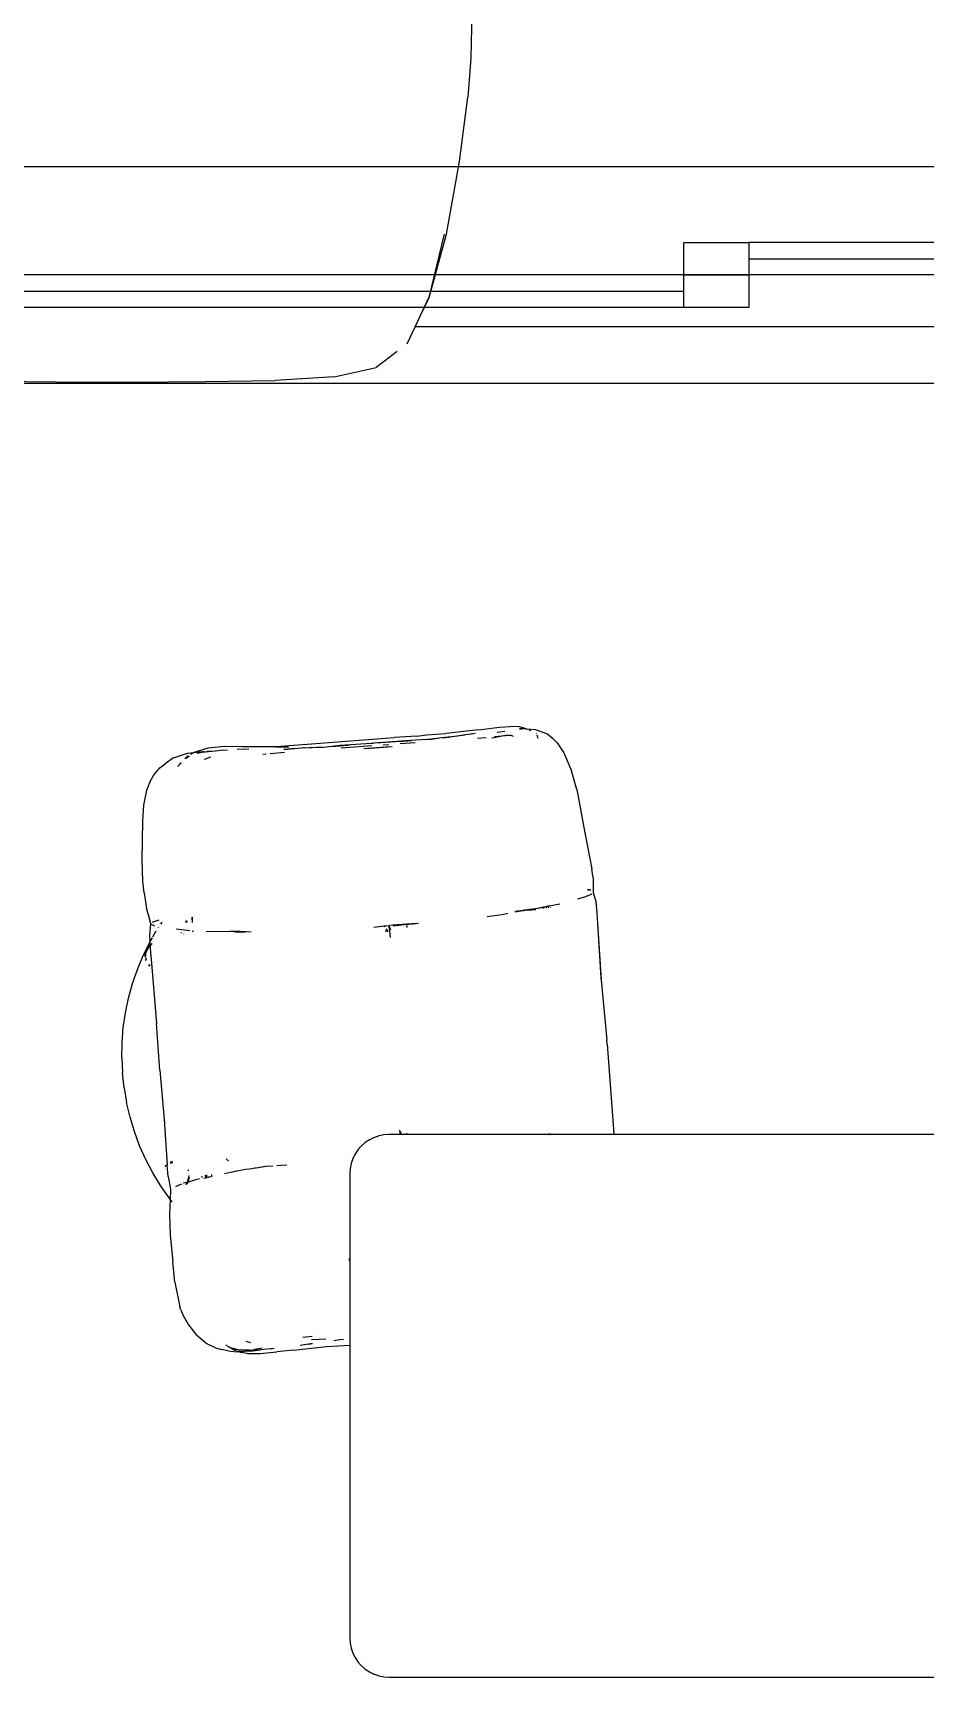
# Model space of a CAD drawing. Header units: millimetres. Extents: x -41292 to 298682, y -22072 to 33155.
# Drawn here: x 30918 to 31739, y -13362 to -11846 of the extents above; entities that cross this region are included whole.
import ezdxf

# ---------------------------------------------------------------- set-up
doc = ezdxf.new("R2010")
doc.units = ezdxf.units.MM
doc.layers.add('창호', color=4, linetype='Continuous')
doc.layers.add('틀', color=8, linetype='Continuous')

# ---------------------------------------------------------------- blocks, each defined once
blk = doc.blocks.new('rmfnasesx')
for p, q in [((58785.9, 3718.2), (58784.4, 3642.8)), ((58784.4, 3642.8), (58781.6, 3606.8)), ((58773.9, 3547.5), (58781.6, 3606.8)), ((58761.9, 3480.7), (58773.9, 3547.5)), ((58759.8, 3480.7), (58745.7, 3422.4)), ((58746.1, 3422.4), (58761.9, 3480.7)), ((58737.7, 3405.1), (58746.1, 3422.4)), ((58737.7, 3405.1), (58745.7, 3422.4)), ((58725.8, 3379.7), (58733.1, 3395.3)), ((58733.1, 3395.3), (58737.7, 3405.1)), ((60869.6, 3395.3), (58733.1, 3395.3)), ((58716.5, 3372.6), (58697.3, 3357.6)), ((58658.5, 3349.2), (58604.2, 3345.7)), ((58658.5, 3349.2), (58697.3, 3357.6)), ((58402.2, 3344.3), (58337, 3344.8)), ((58402.2, 3344.3), (58471.3, 3344.3)), ((58471.3, 3344.3), (58540, 3344.9)), ((58540, 3344.9), (58604.2, 3345.7)), ((58605.4, 3008.4), (58713.7, 3016.9)), ((58734.6, 3018.1), (58713.7, 3016.9)), ((58734.6, 3018.1), (58743.4, 3019.3)), ((58743.1, 3014.8), (58757.7, 3016.8)), ((58743.4, 3019.3), (58761.3, 3020.5)), ((58748.1, 3015.3), (58751.8, 3015.7)), ((58748.1, 3015.3), (58750.4, 3015.7)), ((58750.4, 3015.7), (58754.3, 3016.2)), ((58757.7, 3016.8), (58766.6, 3017.6)), ((58758.5, 3016.7), (58763.4, 3017.1)), ((58758.5, 3016.7), (58758.5, 3016.7)), ((58758.9, 3016.6), (58763.4, 3017.1)), ((58791.3, 3023.8), (58761.3, 3020.5)), ((58763.4, 3017.1), (58764, 3017.2)), ((58764, 3017.2), (58765.3, 3017.4)), ((58765.3, 3017.4), (58766.6, 3017.6)), ((58766.6, 3017.6), (58766.8, 3017.6)), ((58766.8, 3017.6), (58773.9, 3018.7)), ((58766.8, 3017.6), (58767.5, 3017.6)), ((58767.5, 3017.6), (58778.7, 3019.3)), ((58773.9, 3018.7), (58779.4, 3019.5)), ((58779.4, 3019.5), (58788.5, 3020.7)), ((58782.8, 3019.9), (58788.5, 3020.7)), ((58790.6, 3016.1), (58798.5, 3016.9)), ((58791.3, 3023.8), (58810.8, 3026.2)), ((58807.4, 3016.9), (58803.7, 3016.3)), ((58806.3, 3017.6), (58816.3, 3018.6)), ((58816.3, 3018.6), (58807.4, 3016.9)), ((58808.5, 3021.8), (58815.7, 3022.7)), ((58810.8, 3026.2), (58825.4, 3027.1)), ((58821.5, 3018.6), (58816.3, 3018.6)), ((58823.6, 3017.8), (58821.5, 3018.6)), ((58823.7, 3017.8), (58823.6, 3017.8)), ((58825.4, 3027.1), (58828.8, 3026.8)), ((58828.8, 3026.8), (58832.3, 3026)), ((58829.3, 3024.7), (58830.5, 3024.6)), ((58835.2, 3024.7), (58829.3, 3024.7)), ((58830.5, 3024.6), (58831.1, 3024.6)), ((58832.3, 3026), (58835.6, 3024.7)), ((58835.2, 3024.7), (58835.6, 3024.7)), ((58835.6, 3024.7), (58843.7, 3024.1)), ((58838, 3023.6), (58839.3, 3023.2)), ((58838.2, 3023.6), (58839.3, 3023.2)), ((58838.3, 3023.6), (58839.3, 3023.2)), ((58843.7, 3024.1), (58855, 3020.1)), ((58845, 3020.3), (58844.9, 3020.7)), ((58846.4, 3015.7), (58845.5, 3018.9)), ((58855, 3020.1), (58859.5, 3016.3)), ((58859.5, 3016.3), (58863.9, 3012)), ((58510.5, 2997.9), (58523.5, 3002.2)), ((58521.1, 2997.4), (58524.2, 3000.3)), ((58523.5, 3002.2), (58529.2, 3003)), ((58526.5, 3001.5), (58529.2, 3003)), ((58529.2, 3003), (58530.4, 3003.6)), ((58529.2, 3003), (58534.2, 3003.6)), ((58530.4, 3003.6), (58537.7, 3005.8)), ((58535.6, 3003.2), (58532.3, 3002.5)), ((58532.7, 3002.3), (58532.5, 3002.3)), ((58532.7, 3002.3), (58538.5, 3003.7)), ((58535.4, 3002.7), (58532.7, 3002.3)), ((58534.2, 3003.6), (58541.1, 3003.9)), ((58535.6, 3003.2), (58536, 3003.3)), ((58538.5, 3003.7), (58536, 3003.3)), ((58536, 3003.3), (58537.3, 3003.6)), ((58549, 3004.3), (58537.1, 3002.9)), ((58538.5, 3003.7), (58537.3, 3003.6)), ((58537.7, 3005.8), (58542.4, 3007.1)), ((58538.5, 3003.7), (58541.1, 3003.9)), ((58541.1, 3003.9), (58541.7, 3004)), ((58549, 3004.3), (58541.7, 3004)), ((58542.4, 3007.1), (58557.1, 3008.9)), ((58556.9, 3005.1), (58549, 3004.3)), ((58556.9, 3005.1), (58560.4, 3005.3)), ((58557.1, 3008.9), (58573.5, 3008.5)), ((58569.3, 3006.1), (58579.8, 3006.3)), ((58573.5, 3008.5), (58605.4, 3008.4)), ((58595.8, 3001.4), (58592.7, 3001.2)), ((58612.7, 3002.9), (58599.7, 3001.8)), ((58604.7, 3008.3), (58605.4, 3008.4)), ((58604.7, 3008.3), (58616.5, 3008.3)), ((58605.4, 3008.4), (58616.5, 3008.3)), ((58612.1, 3005.6), (58628.3, 3007.3)), ((58622.7, 3006.6), (58612.1, 3005.6)), ((58628.3, 3007.3), (58642.7, 3007.8)), ((58628.3, 3007.3), (58637.8, 3007.6)), ((58630.8, 3007.3), (58630.2, 3007.2)), ((58630.8, 3007.3), (58637.8, 3007.6)), ((58637.8, 3007.6), (58644.3, 3007.8)), ((58637.8, 3007.6), (58642.7, 3007.8)), ((58642.7, 3007.8), (58648.7, 3008)), ((58644.3, 3007.8), (58645.6, 3007.8)), ((58645.6, 3007.8), (58648.7, 3008)), ((58648.7, 3008), (58663.8, 3009.7)), ((58648.7, 3008), (58654, 3008.4)), ((58654, 3008.4), (58660.3, 3008.9)), ((58660.3, 3008.9), (58671.1, 3009.8)), ((58669.2, 3009.5), (58660.3, 3008.9)), ((58663.8, 3009.7), (58692.9, 3011.5)), ((58664.9, 3007.1), (58693.3, 3009.3)), ((58672.5, 3009.8), (58669.2, 3009.5)), ((58671.1, 3009.8), (58671.2, 3009.8)), ((58685.7, 3006.5), (58709.8, 3008.5)), ((58688.1, 3006.6), (58711.9, 3008.4)), ((58693.2, 3011.5), (58692.9, 3011.5)), ((58693.2, 3011.5), (58694.6, 3011.6)), ((58729.1, 3014.1), (58694.6, 3011.6)), ((58719.9, 3013.2), (58696.9, 3011.5)), ((58703.7, 3010.1), (58708.7, 3010.4)), ((58719.3, 3011.2), (58733, 3012.3)), ((58719.9, 3013.2), (58722.4, 3013.4)), ((58722.4, 3013.4), (58729.7, 3013.9)), ((58743.1, 3014.8), (58729.1, 3014.1)), ((58744.8, 3014.9), (58742.7, 3014.7)), ((58746.4, 3015.1), (58744.8, 3014.9)), ((58746.4, 3015.1), (58748.1, 3015.3)), ((58863.9, 3012), (58870, 3002.5)), ((58870, 3002.5), (58877.2, 2986.2)), ((58493.3, 2983.4), (58498, 2988.9)), ((58498, 2988.9), (58502.8, 2992.4)), ((58510.5, 2997.9), (58502.8, 2992.4)), ((58514.7, 2990.1), (58515, 2990.6)), ((58515, 2990.6), (58515.7, 2991.5)), ((58517.2, 2993.7), (58515.7, 2991.5)), ((58521.6, 2997.6), (58521.7, 2997.6)), ((58521.7, 2997.6), (58521.9, 2997.8)), ((58521.8, 2997.6), (58524.5, 2999.3)), ((58521.9, 2997.8), (58524.5, 2999.3)), ((58522.6, 2997.9), (58524.5, 2999.3)), ((58524.5, 2999.3), (58525.2, 2999.5)), ((58540.1, 2997.2), (58539.1, 2996.3)), ((58540.1, 2997.2), (58545, 2998.8)), ((58882, 2968.9), (58877.2, 2986.2)), ((58485.9, 2968.2), (58489.3, 2976.7)), ((58489.3, 2976.7), (58492.2, 2981.8)), ((58492.2, 2981.8), (58493.3, 2983.4)), ((58483.2, 2954.5), (58485.9, 2968.2)), ((58882, 2968.9), (58889.3, 2928.8)), ((58481.8, 2904.4), (58482.4, 2939.8)), ((58482.4, 2939.8), (58483.2, 2954.5)), ((58889.3, 2928.8), (58895.9, 2895.6)), ((58482.3, 2884.1), (58481.8, 2904.4)), ((58896.7, 2889), (58895.9, 2895.6)), ((58483.6, 2873.5), (58482.3, 2884.1)), ((58896.7, 2889), (58897, 2885.3)), ((58897, 2885.3), (58897.1, 2874.3)), ((58483.6, 2873.5), (58485.7, 2859.2)), ((58890.1, 2869.8), (58882.6, 2867.7)), ((58895.7, 2872.5), (58890.1, 2869.8)), ((58891.7, 2870.7), (58890.1, 2869.8)), ((58892.8, 2876.3), (58891.9, 2876.3)), ((58894.8, 2876.2), (58892, 2876.6)), ((58892, 2876.5), (58892.8, 2876.3)), ((58892.8, 2876.3), (58894.8, 2876.2)), ((58896.9, 2874.1), (58897.1, 2873.5)), ((58897, 2874.2), (58897.1, 2873.8)), ((58897.1, 2874.3), (58897.1, 2873.8)), ((58897.1, 2873.8), (58899.4, 2865.7)), ((58897.1, 2873.8), (58897.1, 2873.5)), ((58899.4, 2865.7), (58900.5, 2855.3)), ((58487.4, 2853.2), (58485.7, 2859.2)), ((58489.8, 2844.9), (58487.4, 2853.2)), ((58491.7, 2847), (58497.3, 2848.8)), ((58527.4, 2850.8), (58527.7, 2846.2)), ((58528, 2850.4), (58527.9, 2851.2)), ((58527.9, 2851.2), (58528, 2850.4)), ((58528.2, 2846.2), (58528, 2850.4)), ((58799.3, 2851.8), (58813.2, 2853.8)), ((58813.2, 2853.8), (58818.5, 2854.8)), ((58831.2, 2857.1), (58824.8, 2856.4)), ((58827.5, 2856.6), (58825.6, 2856.4)), ((58825.6, 2856.1), (58827, 2856.4)), ((58827, 2856.4), (58830.2, 2856.9)), ((58830.2, 2856.9), (58827.5, 2856.6)), ((58828.8, 2856.8), (58827.5, 2856.6)), ((58831.2, 2857.1), (58828.8, 2856.8)), ((58844.3, 2858.3), (58830.2, 2856.9)), ((58830.2, 2856.9), (58832.9, 2857.3)), ((58833.6, 2857.5), (58831.2, 2857.1)), ((58834.3, 2857.5), (58831.2, 2857.1)), ((58832.9, 2857.3), (58831.2, 2857.1)), ((58844.3, 2858.3), (58832.9, 2857.3)), ((58832.9, 2857.3), (58834.3, 2857.5)), ((58843.9, 2859), (58833.6, 2857.5)), ((58834.3, 2857.5), (58843.9, 2859)), ((58836.2, 2857.7), (58834.3, 2857.5)), ((58836.2, 2857.7), (58844.3, 2858.3)), ((58851.3, 2860.4), (58843.9, 2859)), ((58851.3, 2860.2), (58843.9, 2859)), ((58853.6, 2860.8), (58851.3, 2860.4)), ((58851.3, 2860.4), (58851.3, 2860.2)), ((58851.4, 2860.2), (58851.3, 2860.4)), ((58851.3, 2860.4), (58851.3, 2860.4)), ((58851.3, 2860.2), (58851.4, 2859.2)), ((58851.4, 2860.2), (58851.3, 2860.2)), ((58853.6, 2860.6), (58851.4, 2860.2)), ((58851.4, 2859.2), (58851.4, 2860.2)), ((58853.9, 2860.9), (58853.6, 2860.8)), ((58853.6, 2860.8), (58853.6, 2860.6)), ((58853.6, 2860.6), (58853.6, 2859.5)), ((58853.7, 2860.6), (58853.6, 2860.6)), ((58853.9, 2860.6), (58853.7, 2860.6)), ((58855.7, 2861.2), (58853.9, 2860.9)), ((58855.7, 2861), (58853.9, 2860.6)), ((58853.9, 2860.6), (58853.9, 2860.9)), ((58854, 2859.6), (58853.9, 2860.6)), ((58856.5, 2861.4), (58855.7, 2861.2)), ((58855.7, 2861), (58855.7, 2861.2)), ((58856.6, 2861.2), (58855.7, 2861)), ((58855.8, 2859.8), (58855.8, 2860.4)), ((58861.5, 2862.3), (58856.5, 2861.4)), ((58856.5, 2861.4), (58856.6, 2861.2)), ((58861.5, 2862.3), (58856.6, 2861.2)), ((58857.4, 2860.3), (58857.6, 2860)), ((58858.2, 2860.1), (58858.2, 2860.2)), ((58866.2, 2863.3), (58861.5, 2862.3)), ((58900.5, 2855.3), (58901.1, 2845.5)), ((58488.8, 2834.3), (58489.8, 2844.9)), ((58489.1, 2828.7), (58488.8, 2834.3)), ((58489.8, 2844.9), (58489.9, 2845.4)), ((58489.9, 2845.4), (58489.9, 2845.5)), ((58490.6, 2843.7), (58490.3, 2844.4)), ((58493.4, 2842.8), (58490.3, 2844.4)), ((58491.2, 2846.6), (58491.7, 2847)), ((58491.6, 2833), (58494.7, 2838.5)), ((58496.7, 2841.7), (58497, 2842.2)), ((58498.8, 2844.8), (58500, 2846.6)), ((58525.7, 2838.7), (58512.9, 2840)), ((58517.9, 2836.3), (58517.9, 2837.1)), ((58520.2, 2835.6), (58520.2, 2835.7)), ((58522.1, 2846.3), (58522, 2847.6)), ((58522.1, 2847.7), (58522.2, 2846.3)), ((58523, 2846.3), (58522.9, 2848.1)), ((58528.2, 2838.7), (58528.2, 2837.8)), ((58528.8, 2837.6), (58528.7, 2838.6)), ((58528.7, 2837.7), (58528.7, 2838.6)), ((58562.3, 2837.9), (58540.5, 2837.7)), ((58571.4, 2838.3), (58562.3, 2837.9)), ((58566.7, 2837.8), (58562.3, 2837.9)), ((58574.8, 2837.8), (58562.3, 2837.9)), ((58574.8, 2837.8), (58566.7, 2837.8)), ((58566.7, 2837.8), (58571.2, 2837.8)), ((58575, 2837.5), (58566.7, 2837.8)), ((58571.2, 2837.8), (58574.8, 2837.8)), ((58575.1, 2837.6), (58571.2, 2837.8)), ((58572.2, 2838.3), (58575.6, 2838.1)), ((58574.6, 2837.1), (58575, 2837.5)), ((58575.3, 2837.8), (58574.8, 2837.8)), ((58575, 2837.5), (58575.1, 2837.6)), ((58576.2, 2837.5), (58575, 2837.5)), ((58575.1, 2837.6), (58575.3, 2837.8)), ((58576.5, 2837.6), (58575.1, 2837.6)), ((58575.3, 2837.8), (58575.6, 2838.1)), ((58577.4, 2837.8), (58575.3, 2837.8)), ((58575.6, 2838.1), (58582.1, 2837.7)), ((58704.9, 2842.8), (58694.9, 2841.8)), ((58704.4, 2842.4), (58704.7, 2842.5)), ((58704.5, 2842.6), (58704.9, 2842.8)), ((58704.9, 2842.8), (58706.5, 2843.4)), ((58705.1, 2842.8), (58704.9, 2842.8)), ((58705.1, 2842.8), (58707.5, 2843.4)), ((58706.7, 2840.4), (58706.1, 2839.3)), ((58706.1, 2839.3), (58706.9, 2840.1)), ((58706.1, 2839.3), (58706.1, 2837.8)), ((58707.5, 2838.6), (58707.3, 2837.7)), ((58707.5, 2839.5), (58707.5, 2838.6)), ((58707.6, 2839.4), (58707.5, 2838.6)), ((58707.5, 2838.6), (58707.5, 2837.7)), ((58708.8, 2843.1), (58708.5, 2843.5)), ((58708.8, 2843.1), (58708.5, 2843.1)), ((58708.5, 2842.9), (58708.9, 2842.9)), ((58708.7, 2841.5), (58709.5, 2842.1)), ((58709.9, 2843.2), (58708.8, 2843.1)), ((58708.9, 2842.9), (58708.8, 2843.1)), ((58708.9, 2842.9), (58709.9, 2843)), ((58709.5, 2842.1), (58708.9, 2842.9)), ((58710.5, 2832.3), (58709.5, 2842.1)), ((58709.5, 2842.1), (58710.3, 2839.6)), ((58711.9, 2843.7), (58710.5, 2843.6)), ((58725.4, 2844.7), (58712.2, 2843.7)), ((58725.4, 2844.6), (58712.8, 2843.5)), ((58713.1, 2843.3), (58725.4, 2844.6)), ((58725.3, 2845.4), (58725.4, 2844.7)), ((58727.1, 2844.8), (58725.4, 2844.7)), ((58725.4, 2844.6), (58725.4, 2844.7)), ((58725.6, 2844.6), (58725.4, 2844.6)), ((58725.6, 2841.6), (58725.4, 2844.6)), ((58725.6, 2844.6), (58727.1, 2844.8)), ((58727.1, 2844.8), (58727.4, 2844.8)), ((58727.4, 2844.8), (58734.1, 2845.5)), ((58727.4, 2844.8), (58733.7, 2845.5)), ((58730.4, 2845), (58727.4, 2844.8)), ((58735.4, 2845.4), (58730.4, 2845)), ((58735.9, 2845.4), (58730.4, 2845)), ((58733.7, 2845.5), (58733.8, 2845.5)), ((58736.2, 2845.4), (58735.9, 2845.4)), ((58901.1, 2845.5), (58904.3, 2793.1)), ((58901.1, 2845.5), (58904.1, 2795.2)), ((58482.7, 2815.9), (58488.9, 2828.3)), ((58484.9, 2817.5), (58488.2, 2824.4)), ((58487, 2823.8), (58486.3, 2822.3)), ((58487.1, 2823.9), (58487, 2823.8)), ((58488.2, 2824.4), (58487.3, 2823.6)), ((58488.9, 2825.7), (58487.7, 2824.5)), ((58488.2, 2824.4), (58488.9, 2825.7)), ((58489.3, 2825.3), (58488.2, 2824.4)), ((58488.9, 2828.3), (58489.1, 2828.7)), ((58488.9, 2825.7), (58489.2, 2826)), ((58488.9, 2825.7), (58489.2, 2825.8)), ((58489.1, 2828.7), (58491.1, 2832.2)), ((58489.2, 2826), (58489.1, 2828.7)), ((58489.2, 2826), (58490.2, 2826.6)), ((58489.2, 2825.8), (58489.9, 2826)), ((58489.2, 2825.8), (58489.2, 2826)), ((58489.3, 2825.3), (58489.2, 2825.8)), ((58489.8, 2825.7), (58489.3, 2825.3)), ((58489.7, 2816.3), (58489.3, 2825.3)), ((58490.3, 2826.1), (58490, 2825.9)), ((58490, 2826.1), (58490.3, 2826.1)), ((58490.3, 2826.7), (58490.7, 2827)), ((58490.7, 2826.5), (58490.3, 2826.1)), ((58490.3, 2826.1), (58490.7, 2826.3)), ((58477.4, 2803.1), (58482.7, 2815.9)), ((58484.3, 2816.1), (58484.9, 2817.5)), ((58484.3, 2816.1), (58484.4, 2817.2)), ((58484.3, 2816.1), (58484.4, 2814)), ((58484.8, 2814.9), (58484.3, 2816.1)), ((58484.9, 2817.5), (58484.8, 2814.9)), ((58484.8, 2814.8), (58484.8, 2814.9)), ((58484.9, 2818.4), (58484.9, 2817.5)), ((58485.3, 2811.3), (58484.9, 2812.3)), ((58485.1, 2812.7), (58485.5, 2811.7)), ((58485.8, 2812.4), (58485.3, 2813.5)), ((58488.3, 2806.3), (58487.7, 2807)), ((58488.3, 2806.3), (58487.8, 2807.4)), ((58487.9, 2807.5), (58489, 2806.5)), ((58488.7, 2806), (58488.3, 2806.3)), ((58488.7, 2806.1), (58488.3, 2806.3)), ((58489.7, 2816.3), (58494.9, 2753.3)), ((58469.2, 2776.6), (58472.9, 2790)), ((58472.9, 2790), (58477.4, 2803.1)), ((58904.1, 2795.2), (58904.3, 2793.1)), ((58904.3, 2793.1), (58909.5, 2737.9)), ((58466.3, 2763.1), (58469.2, 2776.6)), ((58464.3, 2749.4), (58466.3, 2763.1)), ((58463.2, 2735.5), (58464.3, 2749.4)), ((58498.1, 2710.1), (58494.9, 2753.3)), ((58462.9, 2721.7), (58463.2, 2735.5)), ((58909.9, 2734), (58909.5, 2737.9)), ((58909.9, 2734), (58916, 2651.5)), ((58462.9, 2721.7), (58463.5, 2707.8)), ((58465, 2694), (58463.5, 2707.8)), ((58498.1, 2710.1), (58502.1, 2664.8)), ((58465, 2694), (58467.3, 2680.4)), ((58470.5, 2666.9), (58467.3, 2680.4)), ((58474.5, 2653.6), (58470.5, 2666.9)), ((58479.4, 2640.6), (58474.5, 2653.6)), ((58502.1, 2664.8), (58502.1, 2664.7)), ((58502.1, 2664.7), (58504.7, 2622.7)), ((58502.1, 2664.7), (58502.3, 2663)), ((58719.5, 2650.8), (58719, 2654.9)), ((58720.3, 2650.8), (58720, 2653.8)), ((58725.5, 2650.8), (58725.5, 2652.1)), ((58485, 2628), (58479.4, 2640.6)), ((58680.4, 2636.8), (58677.8, 2632.9)), ((58683.5, 2640.3), (58680.4, 2636.8)), ((58683.5, 2640.3), (58687, 2643.4)), ((58690.9, 2646), (58687, 2643.4)), ((58690.9, 2646), (58695.1, 2648.1)), ((58695.1, 2648.1), (58699.6, 2649.6)), ((58704.2, 2650.5), (58699.6, 2649.6)), ((58708.9, 2650.8), (58704.2, 2650.5)), ((58719.5, 2650.8), (58708.9, 2650.8)), ((58720.3, 2650.8), (58719.5, 2650.8)), ((58725.5, 2650.8), (58720.3, 2650.8)), ((58822.4, 2650.8), (58725.5, 2650.8)), ((58822.5, 2651), (58822.4, 2650.8)), ((58855.6, 2650.8), (58822.4, 2650.8)), ((58855.6, 2650.8), (58856.4, 2651.4)), ((58856.3, 2650.8), (58855.6, 2650.8)), ((58856.3, 2650.8), (58856.5, 2651.1)), ((58857.6, 2650.8), (58856.3, 2650.8)), ((58856.4, 2651.4), (58857.5, 2651.7)), ((58856.5, 2651.1), (58858.3, 2651.6)), ((58857.6, 2650.8), (58859.6, 2651.4)), ((58891.6, 2650.8), (58857.6, 2650.8)), ((58891.7, 2651.2), (58891.6, 2650.8)), ((58916, 2650.8), (58891.6, 2650.8)), ((58916, 2651.5), (58916, 2650.8)), ((59837, 2650.8), (58916, 2650.8)), ((58491.5, 2615.7), (58485, 2628)), ((58502.9, 2621.7), (58503.4, 2622.2)), ((58503, 2621.3), (58503.4, 2622.2)), ((58503.4, 2622.2), (58504.3, 2622.9)), ((58503.4, 2622.2), (58503.6, 2622.5)), ((58505.6, 2612.1), (58504.7, 2622.7)), ((58509.6, 2626), (58507.8, 2625.5)), ((58507.8, 2625.1), (58509.6, 2625.7)), ((58507.8, 2624.6), (58509.6, 2625.1)), ((58559.2, 2628.6), (58561.1, 2626.4)), ((58602, 2621.7), (58595.9, 2621.3)), ((58614.3, 2622.5), (58605.6, 2621.9)), ((58614.3, 2622.5), (58614.5, 2622.5)), ((58674.2, 2624.2), (58673.3, 2619.6)), ((58675.7, 2628.7), (58674.2, 2624.2)), ((58677.8, 2632.9), (58675.7, 2628.7)), ((58498.7, 2603.8), (58491.5, 2615.7)), ((58505.6, 2612.1), (58507.8, 2600.4)), ((58523.2, 2606.8), (58519.6, 2606.1)), ((58523.2, 2606.8), (58521.7, 2604.9)), ((58523.8, 2607), (58522.9, 2605.5)), ((58523.2, 2606.8), (58522.9, 2605.5)), ((58524.7, 2613), (58523.2, 2607)), ((58524, 2608), (58523.2, 2607)), ((58523.2, 2607), (58523.2, 2606.9)), ((58523.2, 2606.9), (58523.2, 2606.9)), ((58523.2, 2606.9), (58523.2, 2606.8)), ((58523.6, 2606.9), (58523.2, 2606.8)), ((58523.2, 2606.8), (58523.2, 2606.9)), ((58523.8, 2607), (58523.6, 2606.9)), ((58523.8, 2618.2), (58524.3, 2617.5)), ((58524.3, 2607.9), (58523.8, 2607)), ((58525.2, 2607.3), (58523.8, 2607)), ((58523.8, 2607), (58523.8, 2607)), ((58524, 2618.8), (58524.2, 2618.6)), ((58524.9, 2611.3), (58524, 2608)), ((58524.3, 2607.9), (58524.9, 2610.4)), ((58530.9, 2609), (58525.2, 2607.3)), ((58530.9, 2609), (58528.2, 2608.1)), ((58534.4, 2610.2), (58530.9, 2609)), ((58537.1, 2611.2), (58537, 2612.6)), ((58540, 2610.7), (58538.6, 2610.4)), ((58539.8, 2613.5), (58540, 2610.7)), ((58539.9, 2613.5), (58540.1, 2610.7)), ((58540.1, 2610.7), (58540, 2610.7)), ((58541.1, 2610.9), (58540.1, 2610.7)), ((58541, 2613.6), (58541.1, 2610.9)), ((58545.3, 2611.8), (58541.1, 2610.9)), ((58545.3, 2611.8), (58542.7, 2611.5)), ((58545.4, 2613.9), (58545.5, 2611.8)), ((58545.4, 2613.9), (58545.6, 2611.8)), ((58546, 2611.9), (58545.9, 2613.9)), ((58568.5, 2617), (58557.4, 2614.7)), ((58569, 2617.1), (58565, 2616.2)), ((58568.5, 2617), (58565, 2616.2)), ((58569, 2617.1), (58568.5, 2617)), ((58568.8, 2617.3), (58569, 2617.1)), ((58570.7, 2617.4), (58569, 2617.1)), ((58570.7, 2617.4), (58569, 2617.1)), ((58569, 2617.1), (58569, 2617.1)), ((58573.5, 2617.9), (58570.7, 2617.4)), ((58577, 2618.5), (58573.5, 2617.9)), ((58580.6, 2619.1), (58577, 2618.5)), ((58585.9, 2619.8), (58580.6, 2619.1)), ((58586.3, 2619.9), (58585.9, 2619.8)), ((58586.6, 2619.9), (58586.3, 2619.9)), ((58595.3, 2621.3), (58586.6, 2619.9)), ((58590.1, 2620.4), (58586.6, 2619.9)), ((58590.3, 2620.5), (58590.1, 2620.4)), ((58595.9, 2621.3), (58590.3, 2620.5)), ((58595.9, 2621.3), (58595.3, 2621.3)), ((58673.3, 2619.6), (58672.9, 2615)), ((58672.9, 2615), (58672.9, 2536)), ((58506.6, 2592.5), (58498.7, 2603.8)), ((58507.5, 2591.4), (58506.6, 2592.5)), ((58507.5, 2591.4), (58506.9, 2577.6)), ((58507.8, 2599.8), (58507.5, 2591.4)), ((58509.4, 2589), (58507.5, 2591.4)), ((58507.8, 2601), (58507.8, 2600.4)), ((58507.8, 2600.4), (58507.8, 2600.3)), ((58507.8, 2600.4), (58507.9, 2600.3)), ((58507.8, 2600.3), (58507.8, 2599.8)), ((58507.9, 2600.3), (58508.1, 2600.1)), ((58507.9, 2600.3), (58508.5, 2600.3)), ((58508.5, 2600.3), (58508.1, 2600.1)), ((58518, 2605.1), (58512.3, 2602.7)), ((58514.3, 2603.7), (58512.3, 2602.7)), ((58518, 2605.1), (58514.3, 2603.7)), ((58522.9, 2605.5), (58521.7, 2604.9)), ((58522.4, 2605), (58522.9, 2605.5)), ((58506.9, 2577.6), (58507.5, 2558.1)), ((58507.5, 2558.1), (58509.9, 2534)), ((58511.8, 2514.8), (58509.9, 2534)), ((58672.9, 2536), (58671.9, 2535.9)), ((58671.9, 2535.1), (58672.9, 2535.2)), ((58672.9, 2536), (58672.9, 2535.2)), ((58672.9, 2535.2), (58672.9, 2515.9)), ((58672.8, 2515.9), (58672.9, 2515.9)), ((58672.9, 2515.9), (58672.9, 2456.8)), ((58511.8, 2514.8), (58516.3, 2492)), ((58517.1, 2489.9), (58516.3, 2492)), ((58517.1, 2489.9), (58519.4, 2484)), ((58519.4, 2484), (58524.3, 2475.4)), ((58524.3, 2475.4), (58531.6, 2466.1)), ((58539.9, 2458.8), (58531.6, 2466.1)), ((58539.9, 2458.8), (58544.1, 2456.7)), ((58549.2, 2454.2), (58544.1, 2456.7)), ((58559.7, 2456.2), (58558.6, 2457)), ((58561.2, 2455.3), (58560.4, 2455.8)), ((58566.9, 2451.9), (58561.2, 2455.3)), ((58577.2, 2460.5), (58579.3, 2459.7)), ((58579.3, 2459.7), (58581.4, 2459.1)), ((58621.2, 2452.3), (58651.4, 2455.5)), ((58638.5, 2458.3), (58627.3, 2456.5)), ((58635.3, 2457.7), (58627.3, 2456.5)), ((58638.2, 2464.9), (58629.6, 2463.8)), ((58635.3, 2457.7), (58638.5, 2458.3)), ((58637.5, 2461.9), (58650.8, 2462.7)), ((58651.4, 2455.5), (58672.9, 2456.8)), ((58663.6, 2461.7), (58658.2, 2460.9)), ((58667, 2462.1), (58663.6, 2461.7)), ((58672.9, 2456.8), (58672.9, 2186.7)), ((58549.2, 2454.2), (58554.8, 2452.8)), ((58560.5, 2451.5), (58554.8, 2452.8)), ((58560.5, 2451.5), (58569.3, 2450.5)), ((58570, 2452.4), (58564.2, 2453.9)), ((58564.2, 2453.9), (58568.7, 2451.8)), ((58565.7, 2453.3), (58564.2, 2453.9)), ((58570, 2452.4), (58565.7, 2453.3)), ((58571.3, 2450.6), (58569.3, 2450.5)), ((58570, 2452.4), (58580.6, 2452.1)), ((58577.1, 2452), (58570, 2452.4)), ((58580.9, 2451.3), (58571.3, 2450.6)), ((58571.3, 2450.6), (58572.5, 2450.1)), ((58578.7, 2449.2), (58572.5, 2450.1)), ((58577.1, 2452), (58573.3, 2452.1)), ((58580.6, 2452.1), (58577.1, 2452)), ((58579.1, 2452), (58577.1, 2452)), ((58578.7, 2449.2), (58590.4, 2449)), ((58580.6, 2452.1), (58586.7, 2452.3)), ((58580.6, 2452.1), (58583.5, 2452.1)), ((58580.9, 2451.3), (58590.8, 2452.4)), ((58586.7, 2452.3), (58583.5, 2452.1)), ((58592.2, 2454.1), (58585, 2452.7)), ((58590.8, 2452.4), (58586.7, 2452.3)), ((58590.4, 2449), (58605.6, 2450.7)), ((58603.2, 2453.8), (58590.8, 2452.4)), ((58603.2, 2453.8), (58599.6, 2453.2)), ((58621.2, 2452.3), (58605.6, 2450.7)), ((58672.9, 2186.7), (58673.3, 2182)), ((58673.3, 2182), (58674.2, 2177.4)), ((58674.2, 2177.4), (58675.7, 2173)), ((58675.7, 2173), (58677.8, 2168.8)), ((58677.8, 2168.8), (58680.4, 2164.9)), ((58680.4, 2164.9), (58683.5, 2161.4)), ((58683.5, 2161.4), (58687, 2158.3)), ((58687, 2158.3), (58690.9, 2155.7)), ((58690.9, 2155.7), (58695.1, 2153.6)), ((58699.6, 2152.1), (58695.1, 2153.6)), ((58699.6, 2152.1), (58704.2, 2151.2)), ((58704.2, 2151.2), (58708.9, 2150.8)), ((58708.9, 2150.8), (59542.8, 2150.8))]:
    blk.add_line(p, q)

msp = doc.modelspace()

# ---------------------------------------------------------------- linework, layer by layer
at = {"layer": '창호'}
for p, q in [((33409.67, -12039.42), (31577.17, -12039.42)), ((31517.17, -12069.42), (29684.67, -12069.42)), ((33409.67, -12069.42), (31577.17, -12069.42)), ((31517.17, -12099.42), (29684.67, -12099.42))]:
    msp.add_line(p, q, dxfattribs=at)
at = {"layer": '틀'}
for p, q in [((29594.67, -11969.42), (33499.67, -11969.42)), ((31577.17, -12054.42), (33409.67, -12054.42)), ((29684.67, -12084.42), (31517.17, -12084.42)), ((33499.67, -12169.42), (29594.67, -12169.42))]:
    msp.add_line(p, q, dxfattribs=at)
for points in [[(31517.17, -12069.42), (31517.17, -12039.42), (31577.17, -12039.42), (31577.17, -12069.42)], [(31517.17, -12099.42), (31517.17, -12069.42), (31577.17, -12069.42), (31577.17, -12099.42)]]:
    msp.add_lwpolyline(points, close=True, dxfattribs=at)

# ---------------------------------------------------------------- block references
msp.add_blockref('rmfnasesx', (-27463.27, -15512.43))

doc.saveas('drawing.dxf')
